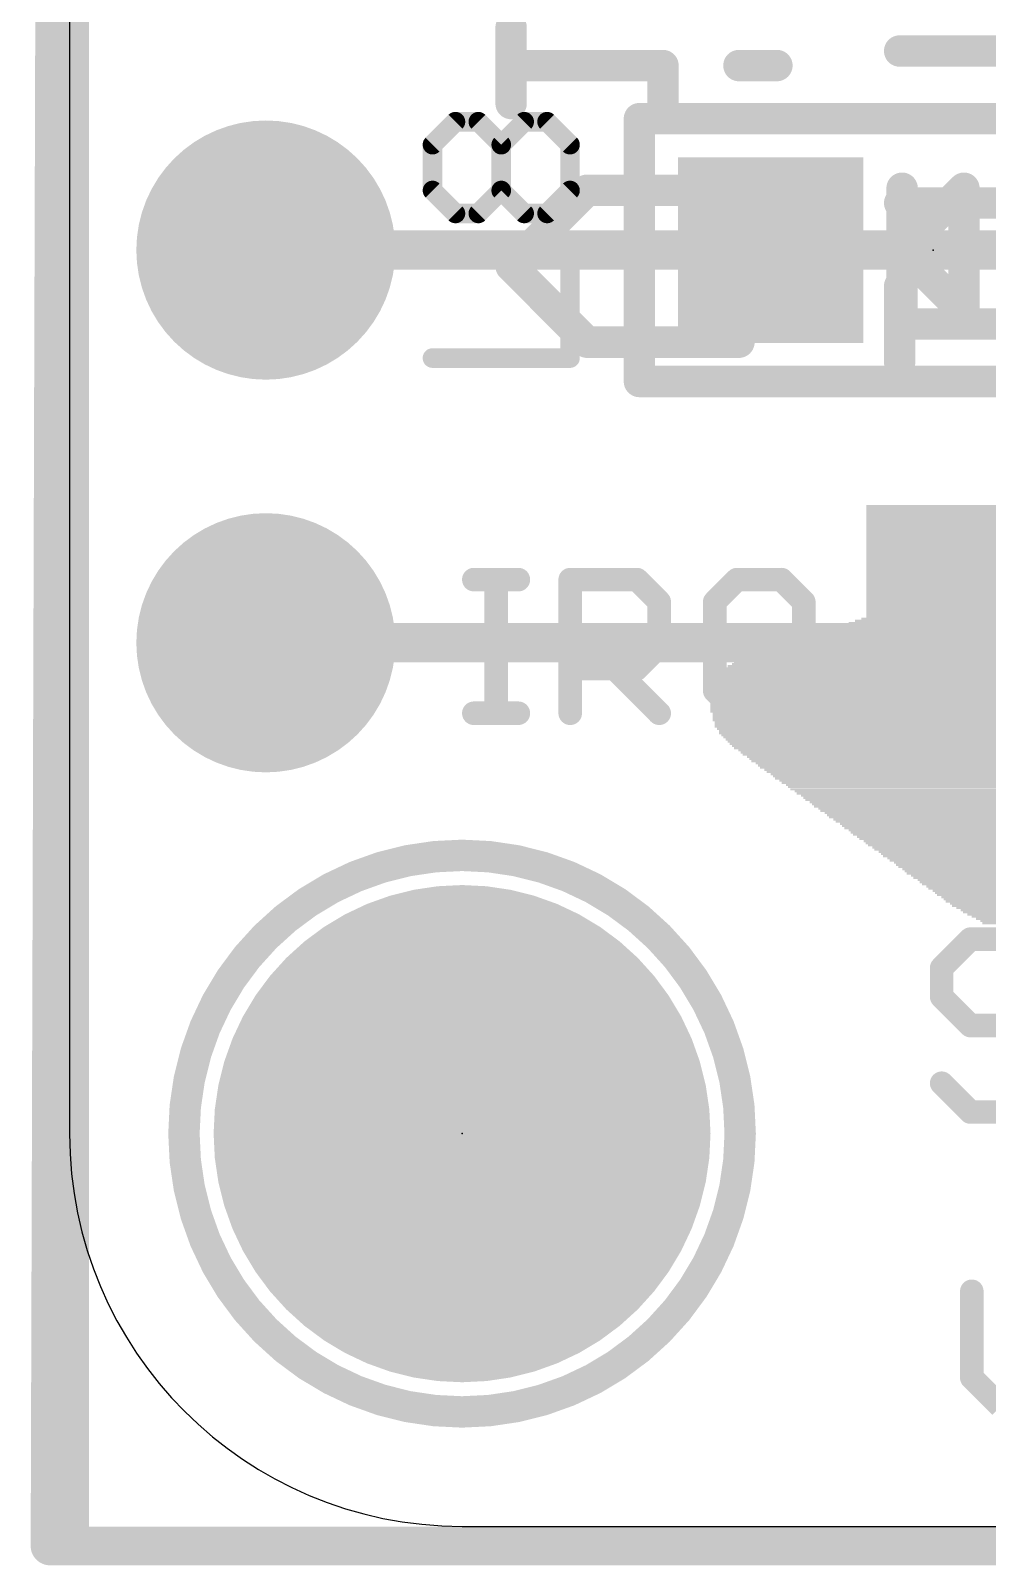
# Model space of a CAD drawing. Extents: x -0.3 to 18.1, y -0.3 to 42.1.
# Drawn here: x -0.25 to 5.94, y -0.25 to 9.67 of the extents above; entities that cross this region are included whole.
import ezdxf

# ---------------------------------------------------------------- set-up
doc = ezdxf.new("R2010")
doc.units = 0
for name, color, linetype in [('1', 12, 'CONTINUOUS'), ('16', 132, 'CONTINUOUS'), ('17', 110, 'CONTINUOUS'), ('20', 53, 'CONTINUOUS'), ('21', 40, 'CONTINUOUS'), ('22', 6, 'CONTINUOUS'), ('23', 40, 'CONTINUOUS')]:
    doc.layers.add(name, color=color, linetype=linetype)

# ---------------------------------------------------------------- blocks, each defined once
blk = doc.blocks.new('ROUNDP')
at = {"const_width": 0.5}
blk.add_lwpolyline([(0, -0.25, 1), (0, 0.25, 1), (0, -0.25)], format="xyb", dxfattribs=at)
blk = doc.blocks.new('RECT')
blk.add_solid([(-0.5, -0.5), (0.5, -0.5), (-0.5, 0.5), (0.5, 0.5)])

msp = doc.modelspace()

# ---------------------------------------------------------------- linework, layer by layer
at = {"layer": '1'}
for points, const_width in [([(0, -0.127), (0, 41.969)], 0.25), ([(1.27, 8.255), (4.538, 8.255)], 0.254), ([(5.806, 5.857), (5.852, 5.715)], 0.254), ([(6.898, 4.699), (5.806, 5.857)], 0.254), ([(5.852, 5.715), (1.27, 5.715)], 0.254), ([(17.722, -0.127), (0, -0.127)], 0.25)]:
    msp.add_lwpolyline(points, dxfattribs=dict(at, const_width=const_width))
for points, const_width in [([(1.27, 8.3185, 1), (1.27, 8.1915)], 0.127), ([(4.538, 8.1915, 1), (4.538, 8.3185)], 0.127), ([(5.8664, 5.8766, 1), (5.7456, 5.8374)], 0.127), ([(5.8522, 5.9006, 1), (5.7598, 5.8134)], 0.127), ([(1.27, 5.7785, 1), (1.27, 5.6515)], 0.127), ([(5.7916, 5.6954, 1), (5.9124, 5.7346)], 0.127), ([(5.852, 5.6515, 1), (5.852, 5.7785)], 0.127), ([(0, -0.0645, 1), (0, -0.1895)], 0.125), ([(-0.0625, -0.127, 1), (0.0625, -0.127)], 0.125)]:
    msp.add_lwpolyline(points, format="xyb", dxfattribs=dict(at, const_width=const_width))
at = {"layer": '16'}
for points, const_width in [([(-0.127, -0.127), (0, 41.969)], 0.25), ([(12.446, 8.255), (1.27, 8.255)], 0.254), ([(17.849, -0.127), (-0.127, -0.127)], 0.25)]:
    msp.add_lwpolyline(points, dxfattribs=dict(at, const_width=const_width))
for points, const_width in [([(1.27, 8.3185, 1), (1.27, 8.1915)], 0.127), ([(-0.127, -0.0645, 1), (-0.127, -0.1895)], 0.125), ([(-0.1895, -0.1268, 1), (-0.0645, -0.1272)], 0.125)]:
    msp.add_lwpolyline(points, format="xyb", dxfattribs=dict(at, const_width=const_width))
at = {"layer": '20'}
for p, q in [((0, 39.37), (0, 2.54)), ((2.54, 0), (15.24, 0))]:
    msp.add_line(p, q, dxfattribs=at)
msp.add_arc((2.54, 2.54), 2.54, 180, 270, dxfattribs=at)
at = {"layer": '21'}
for points, const_width in [([(2.3487, 8.9369), (2.497, 9.0852)], 0.127), ([(2.497, 9.0852), (2.6453, 9.0852)], 0.127), ([(2.6453, 9.0852), (2.7936, 8.9369)], 0.127), ([(2.7936, 8.9369), (2.9419, 9.0852)], 0.127), ([(2.9419, 9.0852), (3.0902, 9.0852)], 0.127), ([(3.0902, 9.0852), (3.2385, 8.9369)], 0.127), ([(3.688, 7.405), (3.688, 9.105)], 0.2032), ([(3.688, 9.105), (7.488, 9.105)], 0.2032), ([(2.3487, 8.6403), (2.3487, 8.9369)], 0.127), ([(2.7936, 8.6403), (2.7936, 8.9369)], 0.127), ([(3.2385, 8.9369), (3.2385, 8.6403)], 0.127), ([(5.388, 8.255), (5.388, 8.655)], 0.2032), ([(5.788, 8.655), (5.388, 8.255)], 0.2032), ([(5.788, 7.855), (5.788, 8.655)], 0.2032), ([(2.497, 8.492), (2.3487, 8.6403)], 0.127), ([(2.7936, 8.6403), (2.6453, 8.492)], 0.127), ([(2.9419, 8.492), (2.7936, 8.6403)], 0.127), ([(3.2385, 8.6403), (3.0902, 8.492)], 0.127), ([(2.6453, 8.492), (2.497, 8.492)], 0.127), ([(3.0902, 8.492), (2.9419, 8.492)], 0.127), ([(5.388, 7.855), (5.388, 8.255)], 0.2032), ([(5.388, 8.255), (5.788, 7.855)], 0.2032), ([(3.2385, 7.5565), (3.2385, 8.1497)], 0.127), ([(2.3487, 7.5565), (3.2385, 7.5565)], 0.127), ([(7.488, 7.405), (3.688, 7.405)], 0.2032), ([(2.6162, 6.1235), (2.9043, 6.1235)], 0.1524), ([(2.7603, 5.2592), (2.7603, 6.1235)], 0.1524), ([(3.2399, 5.2592), (3.2399, 6.1235)], 0.1524), ([(3.2399, 6.1235), (3.672, 6.1235)], 0.1524), ([(3.672, 6.1235), (3.8161, 5.9795)], 0.1524), ([(4.1754, 5.9795), (4.3195, 6.1235)], 0.1524), ([(4.3195, 6.1235), (4.6076, 6.1235)], 0.1524), ([(4.6076, 6.1235), (4.7516, 5.9795)], 0.1524), ([(3.8161, 5.9795), (3.8161, 5.6914)], 0.1524), ([(4.1754, 5.4033), (4.1754, 5.9795)], 0.1524), ([(4.7516, 5.9795), (4.7516, 5.4033)], 0.1524), ([(3.8161, 5.6914), (3.672, 5.5473)], 0.1524), ([(3.672, 5.5473), (3.2399, 5.5473)], 0.1524), ([(3.528, 5.5473), (3.8161, 5.2592)], 0.1524), ([(4.4635, 5.5473), (4.7516, 5.2592)], 0.1524), ([(4.3195, 5.2592), (4.1754, 5.4033)], 0.1524), ([(4.7516, 5.4033), (4.6076, 5.2592)], 0.1524), ([(2.6162, 5.2592), (2.9043, 5.2592)], 0.1524), ([(4.6076, 5.2592), (4.3195, 5.2592)], 0.1524), ([(5.8305, 3.7983), (5.6441, 3.6118)], 0.1524), ([(6.2034, 3.7983), (5.8305, 3.7983)], 0.1524), ([(5.6441, 3.6118), (5.6441, 3.4254)], 0.1524), ([(5.6441, 3.4254), (5.8305, 3.239)], 0.1524), ([(5.8305, 3.239), (6.2034, 3.239)], 0.1524), ([(5.8305, 2.6797), (5.6441, 2.8661)], 0.1524), ([(6.2034, 2.6797), (5.8305, 2.6797)], 0.1524), ([(5.839, 1.5204), (5.839, 0.9611)], 0.1524), ([(5.839, 0.9611), (6.0254, 0.7747)], 0.1524)]:
    msp.add_lwpolyline(points, dxfattribs=dict(at, const_width=const_width))
for points, const_width in [([(2.497, 9.1169, 1), (2.497, 9.0534)], 0.0635), ([(2.5195, 9.0627, 1), (2.4746, 9.1076)], 0.0635), ([(2.6678, 9.1076, 1), (2.6229, 9.0627)], 0.0635), ([(2.6453, 9.0534, 1), (2.6453, 9.1169)], 0.0635), ([(2.9419, 9.1169, 1), (2.9419, 9.0534)], 0.0635), ([(2.9644, 9.0627, 1), (2.9195, 9.1076)], 0.0635), ([(3.1127, 9.1076, 1), (3.0678, 9.0627)], 0.0635), ([(3.0902, 9.0534, 1), (3.0902, 9.1169)], 0.0635), ([(3.7388, 9.105, 1), (3.6372, 9.105)], 0.1016), ([(3.688, 9.1558, 1), (3.688, 9.0542)], 0.1016), ([(2.3805, 8.9369, 1), (2.317, 8.9369)], 0.0635), ([(2.3263, 8.9593, 1), (2.3712, 8.9144)], 0.0635), ([(2.8254, 8.9369, 1), (2.7619, 8.9369)], 0.0635), ([(2.7712, 8.9593, 1), (2.8161, 8.9144)], 0.0635), ([(2.7712, 8.9144, 1), (2.8161, 8.9593)], 0.0635), ([(3.2703, 8.9369, 1), (3.2067, 8.9369)], 0.0635), ([(3.216, 8.9144, 1), (3.261, 8.9593)], 0.0635), ([(5.4388, 8.655, 1), (5.3372, 8.655)], 0.1016), ([(5.8388, 8.655, 1), (5.7372, 8.655)], 0.1016), ([(5.8239, 8.6191, 1), (5.7521, 8.6909)], 0.1016), ([(2.3712, 8.6628, 1), (2.3263, 8.6179)], 0.0635), ([(2.317, 8.6403, 1), (2.3805, 8.6403)], 0.0635), ([(2.7619, 8.6403, 1), (2.8254, 8.6403)], 0.0635), ([(2.8161, 8.6628, 1), (2.7712, 8.6179)], 0.0635), ([(2.8161, 8.6179, 1), (2.7712, 8.6628)], 0.0635), ([(3.2067, 8.6403, 1), (3.2703, 8.6403)], 0.0635), ([(3.261, 8.6179, 1), (3.216, 8.6628)], 0.0635), ([(2.497, 8.5238, 1), (2.497, 8.4603)], 0.0635), ([(2.4746, 8.4696, 1), (2.5195, 8.5145)], 0.0635), ([(2.6229, 8.5145, 1), (2.6678, 8.4696)], 0.0635), ([(2.6453, 8.4603, 1), (2.6453, 8.5238)], 0.0635), ([(2.9419, 8.5238, 1), (2.9419, 8.4603)], 0.0635), ([(2.9195, 8.4696, 1), (2.9644, 8.5145)], 0.0635), ([(3.0678, 8.5145, 1), (3.1127, 8.4696)], 0.0635), ([(3.0902, 8.4603, 1), (3.0902, 8.5238)], 0.0635), ([(5.4388, 8.255, 1), (5.3372, 8.255)], 0.1016), ([(5.4239, 8.2909, 1), (5.3521, 8.2191)], 0.1016), ([(5.3521, 8.2909, 1), (5.4239, 8.2191)], 0.1016), ([(5.3372, 8.255, 1), (5.4388, 8.255)], 0.1016), ([(3.2703, 8.1497, 1), (3.2067, 8.1497)], 0.0635), ([(5.7521, 7.8191, 1), (5.8239, 7.8909)], 0.1016), ([(5.3372, 7.855, 1), (5.4388, 7.855)], 0.1016), ([(5.7372, 7.855, 1), (5.8388, 7.855)], 0.1016), ([(2.3487, 7.5883, 1), (2.3487, 7.5248)], 0.0635), ([(3.2067, 7.5565, 1), (3.2703, 7.5565)], 0.0635), ([(3.2385, 7.5248, 1), (3.2385, 7.5883)], 0.0635), ([(3.688, 7.4558, 1), (3.688, 7.3542)], 0.1016), ([(3.6372, 7.405, 1), (3.7388, 7.405)], 0.1016), ([(2.6162, 6.1616, 1), (2.6162, 6.0854)], 0.0762), ([(2.7984, 6.1235, 1), (2.7222, 6.1235)], 0.0762), ([(2.9043, 6.0854, 1), (2.9043, 6.1616)], 0.0762), ([(3.278, 6.1235, 1), (3.2018, 6.1235)], 0.0762), ([(3.2399, 6.1616, 1), (3.2399, 6.0854)], 0.0762), ([(3.699, 6.1505, 1), (3.6451, 6.0966)], 0.0762), ([(3.672, 6.0854, 1), (3.672, 6.1616)], 0.0762), ([(4.3195, 6.1616, 1), (4.3195, 6.0854)], 0.0762), ([(4.3464, 6.0966, 1), (4.2925, 6.1505)], 0.0762), ([(4.6345, 6.1505, 1), (4.5806, 6.0966)], 0.0762), ([(4.6076, 6.0854, 1), (4.6076, 6.1616)], 0.0762), ([(3.8542, 5.9795, 1), (3.778, 5.9795)], 0.0762), ([(4.2135, 5.9795, 1), (4.1373, 5.9795)], 0.0762), ([(4.7897, 5.9795, 1), (4.7135, 5.9795)], 0.0762), ([(3.7892, 5.9525, 1), (3.843, 6.0064)], 0.0762), ([(4.1485, 6.0064, 1), (4.2023, 5.9525)], 0.0762), ([(4.7247, 5.9525, 1), (4.7786, 6.0064)], 0.0762), ([(3.843, 5.6644, 1), (3.7892, 5.7183)], 0.0762), ([(3.778, 5.6914, 1), (3.8542, 5.6914)], 0.0762), ([(3.2399, 5.5854, 1), (3.2399, 5.5092)], 0.0762), ([(3.5549, 5.5743, 1), (3.501, 5.5204)], 0.0762), ([(3.6451, 5.5743, 1), (3.699, 5.5204)], 0.0762), ([(3.672, 5.5092, 1), (3.672, 5.5854)], 0.0762), ([(4.4905, 5.5743, 1), (4.4366, 5.5204)], 0.0762), ([(4.2023, 5.4302, 1), (4.1485, 5.3763)], 0.0762), ([(4.7786, 5.3763, 1), (4.7247, 5.4302)], 0.0762), ([(4.1373, 5.4033, 1), (4.2135, 5.4033)], 0.0762), ([(4.7135, 5.4033, 1), (4.7897, 5.4033)], 0.0762), ([(2.6162, 5.2973, 1), (2.6162, 5.2211)], 0.0762), ([(2.7222, 5.2592, 1), (2.7984, 5.2592)], 0.0762), ([(2.9043, 5.2211, 1), (2.9043, 5.2973)], 0.0762), ([(3.2018, 5.2592, 1), (3.278, 5.2592)], 0.0762), ([(3.7892, 5.2323, 1), (3.843, 5.2861)], 0.0762), ([(4.3195, 5.2973, 1), (4.3195, 5.2211)], 0.0762), ([(4.2925, 5.2323, 1), (4.3464, 5.2861)], 0.0762), ([(4.5806, 5.2861, 1), (4.6345, 5.2323)], 0.0762), ([(4.6076, 5.2211, 1), (4.6076, 5.2973)], 0.0762), ([(4.7247, 5.2323, 1), (4.7786, 5.2861)], 0.0762), ([(2.54, 0.74, 1), (2.54, 4.34, 1), (2.54, 0.74)], 0.2032), ([(5.8305, 3.8364, 1), (5.8305, 3.7602)], 0.0762), ([(5.8575, 3.7713, 1), (5.8036, 3.8252)], 0.0762), ([(5.6822, 3.6118, 1), (5.606, 3.6118)], 0.0762), ([(5.6172, 3.6388, 1), (5.671, 3.5849)], 0.0762), ([(5.671, 3.4523, 1), (5.6172, 3.3985)], 0.0762), ([(5.606, 3.4254, 1), (5.6822, 3.4254)], 0.0762), ([(5.8305, 3.2771, 1), (5.8305, 3.2009)], 0.0762), ([(5.8036, 3.212, 1), (5.8575, 3.2659)], 0.0762), ([(5.671, 2.8931, 1), (5.6172, 2.8392)], 0.0762), ([(5.8305, 2.7178, 1), (5.8305, 2.6416)], 0.0762), ([(5.8036, 2.6528, 1), (5.8575, 2.7066)], 0.0762), ([(5.8771, 1.5204, 1), (5.8009, 1.5204)], 0.0762), ([(5.8659, 0.9881, 1), (5.8121, 0.9342)], 0.0762), ([(5.8009, 0.9611, 1), (5.8771, 0.9611)], 0.0762)]:
    msp.add_lwpolyline(points, format="xyb", dxfattribs=dict(at, const_width=const_width))
at = {"layer": '22', "const_width": 0.2032}
for points in [[(2.8575, 9.2027), (2.8575, 9.6942)], [(6.1093, 9.5425), (5.3721, 9.5425)], [(3.8405, 9.4484), (2.8575, 9.4484)], [(3.8405, 9.2027), (3.8405, 9.4484)], [(4.5777, 9.4484), (4.332, 9.4484)], [(2.8575, 8.1505), (3.349, 8.642)], [(3.349, 8.642), (4.332, 8.642)], [(5.3721, 8.5595), (6.3551, 8.5595)], [(3.349, 7.6591), (2.8575, 8.1505)], [(5.3721, 7.5304), (5.3721, 8.0219)], [(6.3551, 7.7762), (5.3721, 7.7762)], [(4.332, 7.6591), (3.349, 7.6591)]]:
    msp.add_lwpolyline(points, dxfattribs=at)
at = {"layer": '22', "const_width": 0.1016}
for points in [[(2.9083, 9.6942, 1), (2.8067, 9.6942)], [(5.3721, 9.5933, 1), (5.3721, 9.4917)], [(2.8575, 9.4992, 1), (2.8575, 9.3976)], [(3.8913, 9.4484, 1), (3.7897, 9.4484)], [(3.8405, 9.3976, 1), (3.8405, 9.4992)], [(4.332, 9.4992, 1), (4.332, 9.3976)], [(4.5777, 9.3976, 1), (4.5777, 9.4992)], [(2.8067, 9.2027, 1), (2.9083, 9.2027)], [(3.7897, 9.2027, 1), (3.8913, 9.2027)], [(3.349, 8.6928, 1), (3.349, 8.5912)], [(3.3849, 8.6061, 1), (3.3131, 8.678)], [(4.332, 8.5912, 1), (4.332, 8.6928)], [(5.3721, 8.6103, 1), (5.3721, 8.5087)], [(2.8934, 8.1865, 1), (2.8216, 8.1146)], [(2.8216, 8.1865, 1), (2.8934, 8.1146)], [(5.4229, 8.0219, 1), (5.3213, 8.0219)], [(5.3721, 7.827, 1), (5.3721, 7.7254)], [(3.349, 7.7099, 1), (3.349, 7.6083)], [(3.3131, 7.6231, 1), (3.3849, 7.695)], [(4.332, 7.6083, 1), (4.332, 7.7099)], [(5.3213, 7.5304, 1), (5.4229, 7.5304)]]:
    msp.add_lwpolyline(points, format="xyb", dxfattribs=at)
at = {"layer": '23'}
for p in [(5.588, 8.255), (2.54, 2.54)]:
    msp.add_point(p, dxfattribs=at)

# ---------------------------------------------------------------- block references
at = {"layer": '1', "xscale": 1.2, "yscale": 1.2, "rotation": 90}
msp.add_blockref('RECT', (4.538, 8.255), dxfattribs=at)
at = {"layer": '1', "xscale": 1.3, "yscale": 1.5}
msp.add_blockref('RECT', (5.806, 5.857), dxfattribs=at)
at = {"layer": '17'}
for p, xscale, yscale in [((1.27, 8.255), 1.6764, 1.6764), ((1.27, 8.255), 1.6764, 1.6764), ((1.27, 5.715), 1.6764, 1.6764), ((1.27, 5.715), 1.6764, 1.6764), ((2.54, 2.54), 3.216, 3.216), ((2.54, 2.54), 3.216, 3.216)]:
    msp.add_blockref('ROUNDP', p, dxfattribs=dict(at, xscale=xscale, yscale=yscale))
at = {"layer": '22', "rotation": 180}
for p, xscale, yscale in [((6.5082, 6.0528), 1.6205, 0.014), ((6.5151, 6.0668), 1.5506, 0.014), ((6.5221, 6.0808), 1.4808, 0.0139), ((6.5291, 6.0947), 1.411, 0.014), ((6.5431, 6.1087), 1.3271, 0.014), ((6.5501, 6.1227), 1.2573, 0.014), ((6.4243, 5.955), 2.0676, 0.014), ((6.4383, 5.969), 2.0117, 0.014), ((6.4453, 5.983), 1.9419, 0.014), ((6.4662, 5.997), 1.872, 0.0139), ((6.4732, 6.0109), 1.8022, 0.014), ((6.4872, 6.0249), 1.7463, 0.014), ((6.4941, 6.0389), 1.6764, 0.0139), ((6.3335, 5.8573), 2.5006, 0.0139), ((6.3475, 5.8712), 2.4447, 0.014), ((6.3544, 5.8852), 2.3749, 0.014), ((6.3754, 5.8992), 2.305, 0.0139), ((6.3894, 5.9131), 2.2492, 0.014), ((6.4034, 5.9271), 2.1933, 0.014), ((6.4103, 5.9411), 2.1234, 0.0139), ((6.585, 5.7595), 3.6183, 0.0139), ((6.6059, 5.7734), 3.5764, 0.014), ((6.6269, 5.7874), 3.5344, 0.014), ((6.6548, 5.8014), 3.4786, 0.0139), ((6.6758, 5.8153), 3.4367, 0.014), ((6.3056, 5.8293), 2.6123, 0.014), ((6.3196, 5.8433), 2.5565, 0.014), ((6.4383, 5.6616), 3.9395, 0.0139), ((6.4592, 5.6756), 3.8976, 0.014), ((6.4872, 5.6896), 3.8417, 0.014), ((6.5081, 5.7036), 3.7998, 0.014), ((6.5221, 5.7176), 3.744, 0.0139), ((6.5431, 5.7315), 3.7021, 0.014), ((6.564, 5.7455), 3.6602, 0.014), ((6.3405, 5.5639), 4.1631, 0.014), ((6.3544, 5.5779), 4.1351, 0.0139), ((6.3615, 5.5918), 4.1211, 0.014), ((6.3754, 5.6058), 4.0932, 0.014), ((6.3824, 5.6198), 4.0513, 0.0139), ((6.4033, 5.6337), 4.0094, 0.014), ((6.4173, 5.6477), 3.9814, 0.014), ((6.3195, 5.4801), 4.2608, 0.0139), ((6.3195, 5.4661), 4.2608, 0.014), ((6.3196, 5.494), 4.2329, 0.014), ((6.3265, 5.522), 4.219, 0.0139), ((6.3265, 5.508), 4.219, 0.014), ((6.3335, 5.5359), 4.205, 0.014), ((6.3335, 5.5499), 4.177, 0.014), ((6.3125, 5.4102), 4.3027, 0.014), ((6.3125, 5.3962), 4.3027, 0.014), ((6.3266, 5.3543), 4.3307, 0.014), ((6.3196, 5.3822), 4.3167, 0.0139), ((6.3196, 5.3683), 4.3167, 0.014), ((6.3125, 5.4521), 4.2748, 0.014), ((6.3125, 5.4382), 4.2748, 0.0139), ((6.3195, 5.4242), 4.2888, 0.014), ((6.3265, 5.3124), 4.3586, 0.014), ((6.3265, 5.2984), 4.3586, 0.0139), ((6.3335, 5.2845), 4.3726, 0.014), ((6.3335, 5.2705), 4.3726, 0.014), ((6.3196, 5.3264), 4.3447, 0.014), ((6.3266, 5.3403), 4.3307, 0.0139), ((6.3475, 5.2565), 4.3726, 0.014), ((6.3475, 5.2426), 4.3726, 0.0139), ((6.3544, 5.2286), 4.3865, 0.014), ((6.3544, 5.2146), 4.3865, 0.014), ((6.3684, 5.2007), 4.3866, 0.0139), ((6.3754, 5.1867), 4.4006, 0.014), ((6.3754, 5.1727), 4.4006, 0.014), ((6.3894, 5.1588), 4.4005, 0.0139), ((6.4104, 5.1308), 4.4145, 0.014), ((6.4034, 5.1448), 4.4005, 0.014), ((6.4243, 5.1168), 4.4146, 0.014), ((6.4383, 5.1029), 4.4145, 0.0139), ((6.4523, 5.0889), 4.4145, 0.014), ((6.4732, 5.0749), 4.4285, 0.014), ((6.7875, 5.061), 5.0292, 0.0139), ((5.8445, 5.047), 3.1153, 0.014), ((5.8166, 5.033), 3.0314, 0.014), ((5.8096, 5.0191), 2.9616, 0.0139), ((5.8026, 5.0051), 2.9197, 0.014), ((5.7957, 4.9911), 2.8779, 0.014), ((5.7957, 4.9771), 2.8219, 0.014), ((5.7956, 4.9632), 2.794, 0.0139), ((5.7957, 4.9492), 2.7661, 0.014), ((5.8026, 4.9352), 2.7241, 0.014), ((5.8026, 4.9213), 2.6962, 0.0139), ((5.8096, 4.9073), 2.6822, 0.014), ((5.8236, 4.8933), 2.6543, 0.014), ((5.8306, 4.8794), 2.6403, 0.0139), ((5.8445, 4.8654), 2.6124, 0.014), ((5.8515, 4.8514), 2.5984, 0.014), ((5.8585, 4.8374), 2.5844, 0.014), ((5.8725, 4.8235), 2.5565, 0.0139), ((5.8864, 4.8095), 2.5565, 0.014), ((5.9074, 4.7955), 2.5426, 0.014), ((5.9144, 4.7816), 2.5286, 0.0139), ((5.9284, 4.7676), 2.5285, 0.014), ((5.9493, 4.7536), 2.5146, 0.014), ((5.9633, 4.7397), 2.5146, 0.0139), ((5.9843, 4.7257), 2.5007, 0.014), ((6.0052, 4.7117), 2.5146, 0.014), ((6.0192, 4.6977), 2.5146, 0.014), ((6.0471, 4.6837), 2.5146, 0.0139), ((6.0681, 4.6698), 2.5285, 0.014), ((6.082, 4.6558), 2.5286, 0.014), ((6.117, 4.6418), 2.5425, 0.0139), ((6.138, 4.6279), 2.5565, 0.014), ((6.1659, 4.6139), 2.5565, 0.014), ((6.1938, 4.6), 2.5844, 0.0139), ((6.2217, 4.586), 2.6124, 0.014), ((6.2637, 4.572), 2.6403, 0.014), ((6.2986, 4.558), 2.6823, 0.014), ((6.3475, 4.5441), 2.7241, 0.0139), ((6.4104, 4.5301), 2.8219, 0.014), ((8.2055, 4.5161), 6.3843, 0.014), ((8.2055, 4.5022), 6.3284, 0.0139), ((8.1985, 4.4882), 6.2865, 0.014), ((8.1915, 4.4742), 6.2446, 0.014), ((8.1915, 4.4603), 6.1888, 0.0139), ((8.1845, 4.4463), 6.1468, 0.014), ((8.1776, 4.4323), 6.0769, 0.014), ((8.1636, 4.4183), 6.0211, 0.014), ((8.1496, 4.4043), 5.9652, 0.0139), ((8.1426, 4.3904), 5.8954, 0.014), ((8.1217, 4.3764), 5.8255, 0.014), ((8.1006, 4.3624), 5.7277, 0.0139), ((7.8841, 4.3485), 5.2667, 0.014), ((7.2276, 4.3345), 3.9256, 0.014), ((7.2275, 4.3205), 3.8697, 0.0139), ((7.2275, 4.3066), 3.8417, 0.014), ((7.2346, 4.2926), 3.7999, 0.014), ((7.2346, 4.2786), 3.7719, 0.014), ((7.2416, 4.2647), 3.7579, 0.0139), ((7.2485, 4.2507), 3.716, 0.014), ((7.2555, 4.2367), 3.702, 0.014), ((6.9622, 4.2228), 3.0873, 0.0139), ((6.9622, 4.2088), 3.0315, 0.014), ((6.9552, 4.1948), 2.9895, 0.014), ((6.9622, 4.1809), 2.9477, 0.0139), ((6.9552, 4.1669), 2.9057, 0.014), ((6.9552, 4.1529), 2.8779, 0.014), ((6.9622, 4.1389), 2.8359, 0.014), ((6.9622, 4.125), 2.8079, 0.0139), ((6.9691, 4.111), 2.7661, 0.014), ((6.9691, 4.097), 2.7381, 0.014), ((6.9691, 4.0831), 2.7102, 0.0139), ((6.9761, 4.0691), 2.6682, 0.014), ((6.9761, 4.0551), 2.6404, 0.014), ((6.9761, 4.0412), 2.6124, 0.0139), ((6.9831, 4.0272), 2.5704, 0.014), ((6.9831, 4.0132), 2.5426, 0.014), ((6.9971, 3.9992), 2.5146, 0.014), ((7.0041, 3.9853), 2.4727, 0.0139), ((7.0041, 3.9713), 2.4447, 0.014), ((7.0111, 3.9573), 2.4029, 0.014), ((7.0251, 3.9434), 2.3749, 0.0139), ((7.032, 3.9294), 2.333, 0.014), ((7.039, 3.9154), 2.2911, 0.014), ((7.046, 3.9015), 2.2771, 0.0139)]:
    msp.add_blockref('RECT', p, dxfattribs=dict(at, xscale=xscale, yscale=yscale))

doc.saveas('drawing.dxf')
